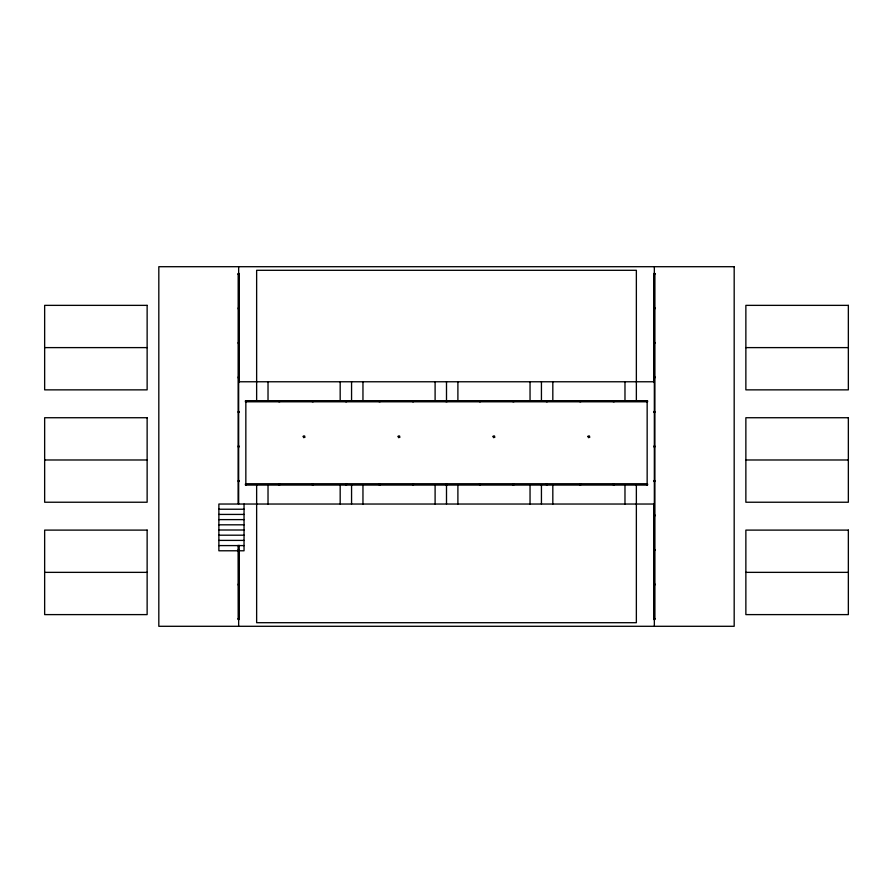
<?xml version="1.0" encoding="UTF-8"?>
<svg xmlns="http://www.w3.org/2000/svg" width="893" height="893" viewBox="0 0 893 893"><rect width="100%" height="100%" fill="white"/><g stroke="black" fill="none" stroke-linecap="round" stroke-linejoin="round"><path stroke-width="1.34" d="M238.118 273.894L239.19 273.894L239.19 382.472M238.208 274.341L239.101 274.341L239.101 273.448L238.208 273.448L238.118 503.574M238.208 307.962L239.101 307.962L239.101 308.866L238.208 308.866M238.208 342.488L239.101 342.488L239.101 343.381L238.208 343.381M44.65 347.611L147.133 347.611M745.867 347.611L848.35 347.611M238.208 377.002L239.101 377.002L239.101 377.906L238.208 377.906M238.654 381.769L654.346 381.769M245.843 401.337L647.157 401.337M238.208 411.528L239.101 411.528M653.899 411.528L654.792 411.528L654.792 412.432L653.899 412.432M238.208 412.432L239.101 412.432M238.208 446.053L239.101 446.053M653.899 446.053L654.792 446.053L654.792 446.946L653.899 446.946M238.208 446.946L239.101 446.946M44.65 459.984L147.133 459.984M745.867 459.984L848.35 459.984M238.208 480.568L239.101 480.568M653.899 480.568L654.792 480.568L654.792 481.472L653.899 481.472M238.208 481.472L239.101 481.472M245.843 483.939L647.157 483.939M245.843 484.475L647.157 484.475M654.346 504.032L218.874 504.032L218.874 550.78L244.046 550.78L244.046 504.032M218.874 509.233L244.046 509.233M218.874 514.424L244.046 514.424M218.874 519.614L244.046 519.614M218.874 524.816L244.046 524.816M218.874 530.007L244.046 530.007M218.874 535.197L244.046 535.197M218.874 540.399L244.046 540.399M218.874 545.59L244.046 545.59M238.208 549.619L239.101 549.619L239.101 550.512L238.208 550.512M44.65 572.357L147.133 572.357M745.867 572.357L848.35 572.357M238.208 584.134L239.101 584.134L239.101 585.038L238.208 585.038M238.208 618.659L239.101 618.659L239.101 619.552L238.208 619.552L238.118 545.333M238.118 619.106L239.19 619.106L239.19 545.333M654.346 266.706L654.346 626.294M653.81 382.472L653.81 273.894L654.882 273.894L654.882 619.106L653.81 619.106L653.81 503.574M647.157 485.011L647.157 400.801L245.843 400.801L245.843 485.011M646.711 401.783L646.711 400.89L647.604 400.89L647.604 401.783L245.396 401.783L245.396 400.89L246.289 400.89L246.289 401.783M646.711 484.921L646.711 484.028L647.604 484.028L647.604 484.921L245.396 484.921L245.396 484.028L246.289 484.028L246.289 484.921M636.363 401.225L636.363 270.3L256.637 270.3L256.637 401.225M636.363 484.586L636.363 622.7L256.637 622.7L256.637 484.586M624.977 381.769L624.977 401.225M624.977 484.586L624.977 504.032M614.161 401.783L614.161 400.89L613.268 400.89L613.268 401.783M614.161 484.921L614.161 484.028L613.268 484.028L613.268 484.921M580.718 401.783L580.718 400.89L579.825 400.89L579.825 401.783M580.718 484.921L580.718 484.028L579.825 484.028L579.825 484.921M552.823 381.769L552.823 401.225M552.823 484.586L552.823 504.032M547.275 401.783L547.275 400.89L546.382 400.89L546.382 401.783M547.275 484.921L547.275 484.028L546.382 484.028L546.382 484.921M541.437 381.769L541.437 401.225M541.437 484.586L541.437 504.032M530.04 381.769L530.04 401.225M530.04 484.586L530.04 504.032M513.832 401.783L513.832 400.89L512.939 400.89L512.939 401.783M513.832 484.921L513.832 484.028L512.939 484.028L512.939 484.921M480.389 401.783L480.389 400.89L479.496 400.89L479.496 401.783M480.389 484.921L480.389 484.028L479.496 484.028L479.496 484.921M457.897 381.769L457.897 401.225M457.897 484.586L457.897 504.032M446.946 401.783L446.946 400.89L446.053 400.89L446.053 401.783M446.946 484.921L446.946 484.028L446.053 484.028L446.053 484.921M446.5 381.769L446.5 401.225M446.5 484.586L446.5 504.032M435.103 381.769L435.103 401.225M435.103 484.586L435.103 504.032M413.504 401.783L413.504 400.89L412.611 400.89L412.611 401.783M413.504 484.921L413.504 484.028L412.611 484.028L412.611 484.921M380.061 401.783L380.061 400.89L379.168 400.89L379.168 401.783M380.061 484.921L380.061 484.028L379.168 484.028L379.168 484.921M362.96 381.769L362.96 401.225M362.96 484.586L362.96 504.032M351.563 381.769L351.563 401.225M351.563 484.586L351.563 504.032M346.618 401.783L346.618 400.89L345.725 400.89L345.725 401.783M346.618 484.921L346.618 484.028L345.725 484.028L345.725 484.921M340.177 381.769L340.177 401.225M340.177 484.586L340.177 504.032M313.175 401.783L313.175 400.89L312.282 400.89L312.282 401.783M313.175 484.921L313.175 484.028L312.282 484.028L312.282 484.921M279.732 401.783L279.732 400.89L278.839 400.89L278.839 401.783M279.732 484.921L279.732 484.028L278.839 484.028L278.839 484.921M268.023 381.769L268.023 401.225M268.023 484.586L268.023 504.032M238.654 266.706L238.654 504.032M238.654 551.037L238.654 626.294M303.24 436.297L303.609 437.648L304.959 437.28L304.591 435.929L303.24 436.297M398.178 436.297L398.535 437.648L399.885 437.28L399.528 435.929L398.178 436.297M493.115 436.297L493.472 437.648L494.822 437.28L494.465 435.929L493.115 436.297M588.04 436.297L588.409 437.648L589.76 437.28L589.391 435.929L588.04 436.297M734.18 266.706L158.82 266.706L158.82 626.294L734.18 626.294L734.18 266.706M654.792 273.448L653.899 273.448L653.899 274.341L654.792 274.341L654.792 273.448M147.133 305.361L44.65 305.361L44.65 389.861L147.133 389.861L147.133 305.361M848.35 305.361L745.867 305.361L745.867 389.861L848.35 389.861L848.35 305.361M654.792 307.962L653.899 307.962L653.899 308.866L654.792 308.866L654.792 307.962M654.792 342.488L653.899 342.488L653.899 343.381L654.792 343.381L654.792 342.488M654.792 377.002L653.899 377.002L653.899 377.906L654.792 377.906L654.792 377.002M147.133 417.734L44.65 417.734L44.65 502.234L147.133 502.234L147.133 417.734M848.35 417.734L745.867 417.734L745.867 502.234L848.35 502.234L848.35 417.734M654.792 515.094L653.899 515.094L653.899 515.998L654.792 515.998L654.792 515.094M147.133 530.107L44.65 530.107L44.65 614.607L147.133 614.607L147.133 530.107M848.35 530.107L745.867 530.107L745.867 614.607L848.35 614.607L848.35 530.107M654.792 549.619L653.899 549.619L653.899 550.512L654.792 550.512L654.792 549.619M654.792 584.134L653.899 584.134L653.899 585.038L654.792 585.038L654.792 584.134M654.792 618.659L653.899 618.659L653.899 619.552L654.792 619.552L654.792 618.659"/></g></svg>
